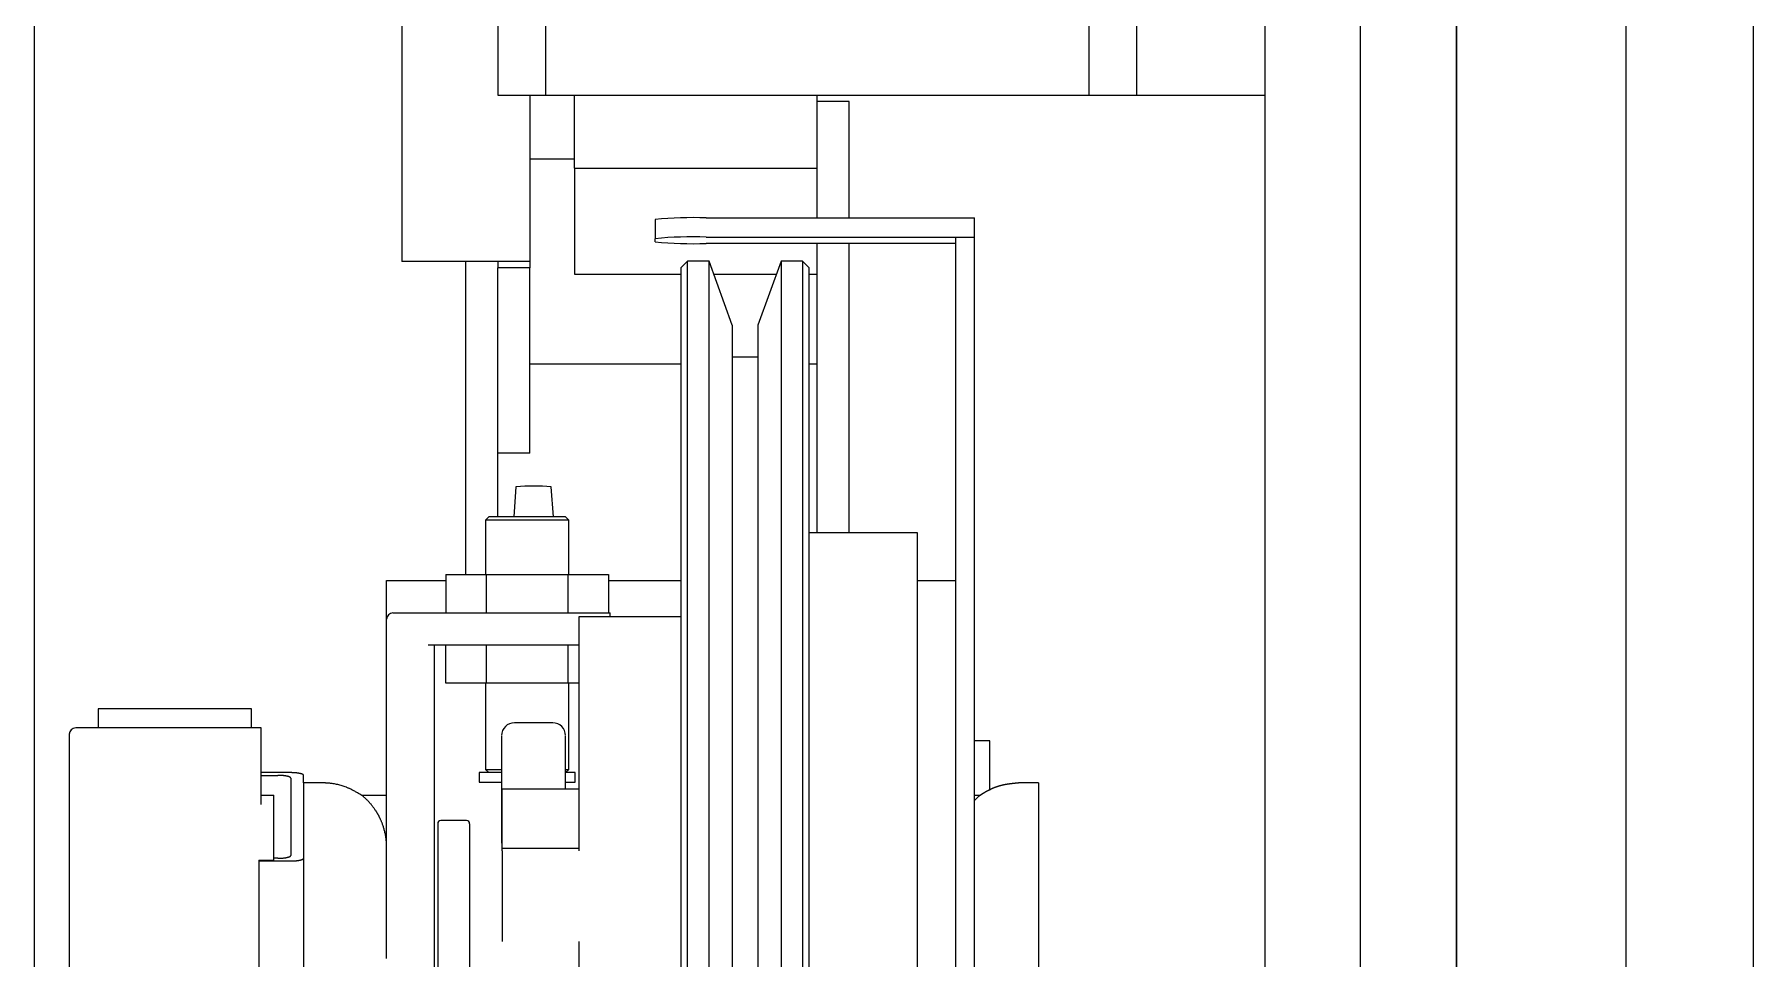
# Model space of a CAD drawing. Header units: millimetres. Extents: x -5 to 111, y -3 to 86.
# Drawn here: x 20.4675 to 20.7365, y 19.1874 to 19.332 of the extents above; entities that cross this region are included whole.
import ezdxf

# ---------------------------------------------------------------- set-up
doc = ezdxf.new("R2010")
doc.units = ezdxf.units.MM
doc.layers.add('A1I6----E-', color=3, linetype='Continuous', lineweight=25)

# ---------------------------------------------------------------- blocks, each defined once
blk = doc.blocks.new('Gruppe-454')
at = {"layer": 'A1I6----E-', "linetype": 'Continuous', "lineweight": 9}
for p, q in [((-30.27544458999194, -23.15610285796192), (-30.27544458999194, -23.24713636732266)), ((-30.25544458999194, -23.22110285796177), (-30.25544458999194, -23.24713636732266)), ((-30.25294458999315, -23.22110285796178), (-30.16794458999315, -23.22110285796177)), ((-30.24844458999194, -23.2325532433709), (-30.24844458999195, -23.22110285796177)), ((-30.21044458999195, -23.22213636732267), (-30.21044458999195, -23.22110285796177)), ((-30.21044458999193, -23.24031874723541), (-30.21044458999193, -23.22213636732267)), ((-30.20544458999193, -23.22213636732267), (-30.21044458999193, -23.22213636732267)), ((-30.20544458999193, -23.24031874723541), (-30.20544458999193, -23.22213636732267)), ((-30.16044458999315, -23.22110285796177), (-30.14044458999315, -23.22110285796177)), ((-30.24844458999195, -23.23113636732267), (-30.25544458999194, -23.23113636732267)), ((-30.24844458999194, -23.2325532433709), (-30.21044458999194, -23.23255324337089)), ((-30.24844458999194, -23.2325532433709), (-30.24844458999195, -23.24913636732267)), ((-30.21044458999195, -23.24031874723541), (-30.21044458999194, -23.23255324337089)), ((-30.23583939012357, -23.24057895329884), (-30.23583939012357, -23.24357736599152)), ((-30.22783939012356, -23.24031874723541), (-30.18583939012356, -23.24031874723541)), ((-30.18583939012357, -23.2433171599281), (-30.18583939012356, -23.24031874723541)), ((-30.23583939012357, -23.24406714813766), (-30.23583939012357, -23.24357736599152)), ((-30.22783939012356, -23.24331715992809), (-30.18883939012357, -23.2433171599281)), ((-30.18883939012357, -23.2433171599281), (-30.18883939012356, -23.36710285796175)), ((-30.18883939012357, -23.2433171599281), (-30.18583939012357, -23.2433171599281)), ((-30.18583939012356, -23.39643659464333), (-30.18583939012357, -23.2433171599281)), ((-30.18883939012357, -23.24432735420108), (-30.22783939012356, -23.24432735420108)), ((-30.21044458999195, -23.24913636732267), (-30.21044458999195, -23.24432735420108)), ((-30.21044458999193, -23.28960285796175), (-30.21044458999193, -23.24432735420108)), ((-30.20544458999193, -23.28960285796175), (-30.20544458999193, -23.24432735420108)), ((-30.26658458999194, -23.24713636732266), (-30.27544458999194, -23.24713636732266)), ((-30.25544458999194, -23.24713636732266), (-30.26658458999194, -23.24713636732266)), ((-30.26544458999193, -23.29610285796175), (-30.26544458999194, -23.24713636732269)), ((-30.26044458999194, -23.24713636732265), (-30.26044458999196, -23.24813636732265)), ((-30.26044458999195, -23.27713636732265), (-30.26044458999194, -23.24813636732265)), ((-30.25544458999194, -23.24813636732266), (-30.26044458999194, -23.24813636732265)), ((-30.25544458999194, -23.24713636732266), (-30.25544458999194, -23.24813636732266)), ((-30.25544458999195, -23.27713636732266), (-30.25544458999194, -23.24813636732266)), ((-30.24844458999195, -23.24913636732267), (-30.2317445899924, -23.24913636732267)), ((-30.23074458999151, -23.2471028579622), (-30.2317445899924, -23.2481028579613)), ((-30.2317445899924, -23.52006777511816), (-30.2317445899924, -23.2481028579613)), ((-30.22738429233461, -23.24710285796176), (-30.23074458999151, -23.24710285796176)), ((-30.23074458999149, -23.55710285796175), (-30.23074458999151, -23.24710285796176)), ((-30.22374458998497, -23.25710285795921), (-30.22738429233461, -23.24710285798347)), ((-30.22738429233461, -23.55710285794004), (-30.22738429233461, -23.24710285798347)), ((-30.22664415546082, -23.24913636732267), (-30.21684502452307, -23.24913636732267)), ((-30.21610488764929, -23.24710285798347), (-30.21974458999893, -23.25710285795921)), ((-30.21274458999239, -23.24710285796175), (-30.21610488764929, -23.24710285796175)), ((-30.21610488764929, -23.24710285796175), (-30.21610488764928, -23.55710285796175)), ((-30.2117445899915, -23.2481028579613), (-30.21274458999239, -23.2471028579622)), ((-30.21274458999239, -23.24710285796175), (-30.21274458999239, -23.55710285796175)), ((-30.2117445899915, -23.2481028579613), (-30.21174458999149, -23.5561028579622)), ((-30.2117445899915, -23.24913636732267), (-30.21044458999195, -23.24913636732267)), ((-30.22374458998497, -23.25710285795921), (-30.22374458998497, -23.54710285796429)), ((-30.21974458999893, -23.25710285795921), (-30.21974458999893, -23.51317372151973)), ((-30.21974458999194, -23.26210285796175), (-30.22374458999195, -23.26210285796175)), ((-30.25544458999194, -23.26313636732267), (-30.2317445899924, -23.26313636732267)), ((-30.2117445899915, -23.26313636732267), (-30.21044458999194, -23.26313636732267)), ((-30.26044458999194, -23.28710285796155), (-30.26044458999193, -23.27713636732265)), ((-30.25544458999195, -23.27713636732266), (-30.26044458999195, -23.27713636732265)), ((-30.25758938264329, -23.28238380678454), (-30.25793654719044, -23.28710285796153)), ((-30.2517422330567, -23.28710285796153), (-30.25208939760384, -23.28238380678454)), ((-30.26183939012382, -23.28710285796153), (-30.26233939012313, -23.28760285796175)), ((-30.24983939012331, -23.28710285796153), (-30.26183939012382, -23.28710285796153)), ((-30.24933939012399, -23.28760285796175), (-30.24983939012331, -23.28710285796153)), ((-30.26233939012356, -23.28760285796175), (-30.26233939012356, -23.29610285796175)), ((-30.24933939012356, -23.28760285796175), (-30.26233939012313, -23.28760285796175)), ((-30.24933939012357, -23.29610285796175), (-30.24933939012357, -23.28760285796175)), ((-30.19474458999195, -23.28960285796175), (-30.21174458999194, -23.28960285796175)), ((-30.19474458999195, -23.51460285796175), (-30.19474458999195, -23.28960285796175)), ((-30.27783939012356, -23.30310285796175), (-30.27783939012356, -23.29706934859944)), ((-30.27783939012356, -23.29706934859944), (-30.26854109604573, -23.29706934859944)), ((-30.26854109604573, -23.29610285796176), (-30.26854109604573, -23.30210285796175)), ((-30.26854109604573, -23.29610285796176), (-30.26219024308465, -23.29610285796175)), ((-30.26219024308465, -23.30210285796175), (-30.26219024308465, -23.29610285796175)), ((-30.26219024308465, -23.29610285796175), (-30.24948853716247, -23.29610285796175)), ((-30.24948853716247, -23.29610285796175), (-30.24948853716247, -23.30210285796175)), ((-30.24948853716247, -23.29610285796175), (-30.24313768420139, -23.29610285796175)), ((-30.24313768420139, -23.29610285796175), (-30.24313768420139, -23.30210285796175)), ((-30.24313768420139, -23.29706934859944), (-30.2317445899924, -23.29706934859944)), ((-30.19474458999195, -23.29706934859944), (-30.18883939012356, -23.29706934859944)), ((-30.27783939012356, -23.32210285796175), (-30.27783939012356, -23.30310285796175)), ((-30.27683939012356, -23.30210285796175), (-30.25583939012356, -23.30210285796175)), ((-30.25583939012356, -23.30210285796175), (-30.24283939012356, -23.30210285796175)), ((-30.2317445899924, -23.30272441591219), (-30.24774458999194, -23.30272441591219)), ((-30.24774458999194, -23.30272441591219), (-30.24774458999194, -23.32236857480996)), ((-30.24283939012356, -23.30272441591219), (-30.24283939012356, -23.30210285796175)), ((-30.27133939012356, -23.30710285796176), (-30.25583939012357, -23.30710285796176)), ((-30.27033939012356, -23.32210285796175), (-30.27033939012356, -23.30710285796176)), ((-30.26854109604573, -23.31310285796175), (-30.26854109604573, -23.30710285796176)), ((-30.26219024308465, -23.31310285796175), (-30.26219024308465, -23.30710285796175)), ((-30.25583939012357, -23.30710285796176), (-30.24774458999194, -23.30710285796176)), ((-30.24948853716247, -23.30710285796176), (-30.24948853716247, -23.31310285796176)), ((-30.26219024308465, -23.31310285796175), (-30.26854109604573, -23.31310285796175)), ((-30.26233939012356, -23.31310285796176), (-30.26233939012356, -23.32660285796176)), ((-30.24948853716247, -23.31310285796176), (-30.26219024308465, -23.31310285796175)), ((-30.24774458999195, -23.31310285796175), (-30.24948853716247, -23.31310285796176)), ((-30.24933939012356, -23.32660285796176), (-30.24933939012356, -23.31310285796176)), ((-30.3229850868228, -23.31710285796176), (-30.3229850868228, -23.32010285796176)), ((-30.2989850868228, -23.31710285796176), (-30.3229850868228, -23.31710285796176)), ((-30.2989850868228, -23.32010285796176), (-30.2989850868228, -23.31710285796176)), ((-30.25183939012356, -23.31930589536271), (-30.25783939012356, -23.31930589536271)), ((-30.3274850868228, -23.32110285796175), (-30.3274850868228, -23.36610285796176)), ((-30.29748508682281, -23.32010285796176), (-30.3264850868228, -23.32010285796176)), ((-30.29748508682281, -23.33210285796176), (-30.29748508682281, -23.32010285796176)), ((-30.27783939012356, -23.33384580237654), (-30.27783939012356, -23.32210285796175)), ((-30.27033939012356, -23.33384580237654), (-30.27033939012356, -23.32210285796175)), ((-30.25983939012357, -23.32225419268265), (-30.25983939012357, -23.33812509880433)), ((-30.24983939012357, -23.32970113831184), (-30.24983939012357, -23.32225419268265)), ((-30.18344458999198, -23.32213636732267), (-30.18583939012356, -23.32213636732267)), ((-30.18344458999196, -23.32986940705683), (-30.18344458999198, -23.32213636732267)), ((-30.24774458999194, -23.32236857480996), (-30.24774458999195, -23.33933942877912)), ((-30.29283939012356, -23.32710285796175), (-30.29748508682281, -23.32710285796175)), ((-30.29748508682281, -23.3275279710851), (-30.29483939012356, -23.3275279710851)), ((-30.29083939012356, -23.32870890705353), (-30.29083939012356, -23.3275279710851)), ((-30.26333939012357, -23.32710285796175), (-30.26333939012357, -23.32860285796176)), ((-30.25983939012356, -23.32710285796175), (-30.26333939012357, -23.32710285796175)), ((-30.2623393901231, -23.32660285796176), (-30.26183939012401, -23.32710285796175)), ((-30.26233939012356, -23.32660285796176), (-30.25983939012356, -23.32660285796176)), ((-30.24983939012312, -23.32710285796175), (-30.24933939012402, -23.32660285796176)), ((-30.24983939012356, -23.32660285796176), (-30.24933939012356, -23.32660285796176)), ((-30.24833939012357, -23.32710285796175), (-30.24983939012312, -23.32710285796175)), ((-30.24833939012357, -23.32860285796176), (-30.24833939012357, -23.32710285796175)), ((-30.29283939012356, -23.32795308420843), (-30.29283939012356, -23.34006880822363)), ((-30.28783939012356, -23.32870890705353), (-30.29083939012356, -23.32870890705353)), ((-30.29083939012356, -23.32870890705353), (-30.29083939012357, -23.37275842993974)), ((-30.26333939012357, -23.32860285796176), (-30.25983939012356, -23.32860285796176)), ((-30.24774458999194, -23.32970113831184), (-30.25974458999195, -23.32970113831184)), ((-30.25974458999195, -23.33052743117023), (-30.25974458999195, -23.32970113831184)), ((-30.24983939012356, -23.32860285796176), (-30.24833939012356, -23.32860285796176)), ((-30.17583939012356, -23.32870890705353), (-30.17883939012356, -23.32870890705353)), ((-30.17583939012356, -23.32870890705353), (-30.17583939012356, -23.37275842993974)), ((-30.2974850868228, -23.33060285796176), (-30.2954850868228, -23.33060285796176)), ((-30.2954850868228, -23.33210285796176), (-30.2954850868228, -23.33060285796176)), ((-30.2954850868228, -23.34081275618947), (-30.2954850868228, -23.33210285796176)), ((-30.27783939012356, -23.33066934859944), (-30.28170472064613, -23.33066934859944)), ((-30.25974458999195, -23.33838569455123), (-30.25974458999195, -23.33052743117023)), ((-30.18497405960098, -23.33066934859944), (-30.18583939012356, -23.33066934859944)), ((-30.27783939012356, -23.35619111006902), (-30.27783939012356, -23.33384580237654)), ((-30.27033939012356, -23.37210440554046), (-30.27033939012356, -23.33384580237654)), ((-30.26983939012356, -23.3351059992235), (-30.26983939012356, -23.3683312361891)), ((-30.26933939012356, -23.33460599922351), (-30.26933939012356, -23.33460603869205)), ((-30.26533939012356, -23.33460603869205), (-30.26933939012356, -23.33460603869205)), ((-30.26533939012356, -23.33460599922351), (-30.26533939012356, -23.33460603869205)), ((-30.26483939012357, -23.33510599922351), (-30.26483939012357, -23.3683312361891)), ((-30.25974458999194, -23.3389822622537), (-30.25974458999195, -23.33838569455123)), ((-30.29783939012356, -23.34081275618947), (-30.29783939012356, -23.34091903447031)), ((-30.29783939012356, -23.34081275618947), (-30.2954850868228, -23.34081275618947)), ((-30.29783939012356, -23.34091903447031), (-30.29283939012356, -23.34091903447031)), ((-30.29783939012356, -23.34091903447031), (-30.29783939012356, -23.38181153478423)), ((-30.29483939012356, -23.34049392134697), (-30.2954850868228, -23.34049392134697)), ((-30.24774458999195, -23.3389822622537), (-30.25974458999194, -23.3389822622537)), ((-30.25974458999195, -23.33933942877912), (-30.25974458999194, -23.3389822622537)), ((-30.25974458999195, -23.33933942877912), (-30.25974458999194, -23.35353803733355)), ((-30.24774458999194, -23.35353803733355), (-30.24774458999194, -23.37062695001017))]:
    blk.add_line(p, q, dxfattribs=at)
at = {"layer": 'A1I6----E-', "linetype": 'Continuous', "lineweight": 9, "flags": 128}
blk.add_lwpolyline([(-30.16794458999315, -23.18060285796176), (-30.16794458999315, -23.22110285796177), (-30.16044458999315, -23.22110285796177), (-30.16044458999315, -23.16610285796176), (-30.26044458999315, -23.16610285796176), (-30.26044458999315, -23.22110285796177), (-30.25294458999315, -23.22110285796177), (-30.25294458999315, -23.18060285796176, -0.414213562373095), (-30.24294458999315, -23.17060285796176), (-30.17794458999315, -23.17060285796176, -0.414213562373095)], format="xyb", close=True, dxfattribs=at)
for points in [[(-30.28170472064613, -23.33066934859944), (-30.28202257386389, -23.33047815756929, 0.001928513696559364), (-30.28224934031046, -23.33034294424455, 0.002398404310465314), (-30.28247737691319, -23.33020963489692, 0.00321483944019534), (-30.28270700318236, -23.33007883131719), (-30.28270716841737, -23.33007873859527, 0.00402406653366318), (-30.28293899352529, -23.32995109179966), (-30.28293923010086, -23.32995096400751, 0.004823270537123377), (-30.28317374971597, -23.32982718977287), (-30.28317407734639, -23.3298270208773, 0.005598458170521061), (-30.28341178082371, -23.32970783283664), (-30.28344191160602, -23.32969314466536, 0.006387435369672255), (-30.2836235607261, -23.3296074485797, 0.003486492901192839), (-30.28380687711661, -23.32952535141088), (-30.28383394161798, -23.32951345660127, 0.01036490898256143), (-30.28407402503685, -23.32941382551165), (-30.28413208254541, -23.32939113139859, 0.009144950078397494), (-30.28446107164936, -23.32926942067672, 0.009007746145118864), (-30.28479426329509, -23.32915973073457), (-30.28479515162602, -23.32915945592239, 0.008921210029005752), (-30.28513384834923, -23.32906126310471), (-30.28513451580972, -23.32906108244342, 0.008883815602379214), (-30.28547783501376, -23.32897467240384), (-30.2854782706535, -23.32897457095225, 0.008894161530778983), (-30.28582531902348, -23.32890023235688), (-30.28582551948649, -23.32890019313287, 0.008951452407370965), (-30.28617536867459, -23.32883822009722), (-30.28621936076121, -23.32883123719032, 0.009065308032114756), (-30.28648297331759, -23.32879427993017), (-30.28648945100078, -23.32879349124787, 0.004571480512302105), (-30.2867410370527, -23.3287651914927), (-30.28675486907001, -23.3287637635297, 0.00868219824237972), (-30.2869793840337, -23.32874451885083), (-30.28701734653552, -23.32874192793324, 0.003024800144194157), (-30.28716632672918, -23.32873266522918, 0.003478800699702187), (-30.28731541391794, -23.32872534110578), (-30.28732914028182, -23.32872476247984, 0.00245098069507199), (-30.28750569925875, -23.32871818660034, 0.001533909102507413), (-30.28768224218578, -23.32871302051771), (-30.28783663262985, -23.32870897667747), (-30.28783939012356, -23.32870890705353)], [(-30.18497405960098, -23.33066934859944, 0.02882505498364439), (-30.18583835661093, -23.33144097292991), (-30.18583939012356, -23.33144200860695)]]:
    blk.add_lwpolyline(points, format="xyb", dxfattribs=at)
at = {"layer": 'A1I6----E-', "linetype": 'Continuous', "lineweight": 9}
for centre, radius, start, end in [((-30.22983727427367, -23.30200362953788), 0.0617172281113376, 88.14492103253154, 95.58094275271321), ((-30.2298372742737, -23.30500204222996), 0.06171722811073133, 88.14492103248625, 95.58094275274117), ((-30.2298372742737, -23.18264247189918), 0.06171722811076563, 264.4190572472621, 271.8550789675059), ((-30.25483939012356, -23.31417194807857), 0.03190687051071462, 85.05565131638988, 94.94434868359711), ((-30.27683939012356, -23.30310285796175), 0.001, 90, 180), ((-30.25783939012356, -23.32130589536271), 0.002, 90, 180), ((-30.25183939012356, -23.32130589536271), 0.002, 0, 90), ((-30.3264850868228, -23.32110285796175), 0.001, 90, 180), ((-30.26933939012356, -23.3351059992235), 0.0005, 90, 180), ((-30.26533939012356, -23.33510599922351), 0.0005, 0, 90)]:
    blk.add_arc(centre, radius, start, end, dxfattribs=at)
for points, knots in [([(-30.25983939012357, -23.32139839452925), (-30.25983939012357, -23.32138284168777), (-30.25983939012356, -23.32223052628008), (-30.25983939012356, -23.32224235948136), (-30.25983939012357, -23.32225419268265)], [0, 0, 0, 1, 1, 2, 2, 2]), ([(-30.24983939012357, -23.32225419268265), (-30.24983939012357, -23.32139098352767), (-30.24983939012357, -23.32139737315276), (-30.24983939012357, -23.32139788384101), (-30.24983939012357, -23.32139839452925)], [0, 0, 0, 1, 1, 2, 2, 2]), ([(-30.29283939012356, -23.32795308420843), (-30.29283988318147, -23.32792837112016), (-30.29287021695916, -23.32787353488349), (-30.29293950886869, -23.32781720609374), (-30.2930439448034, -23.32776359235178), (-30.29326251469636, -23.32768568276548), (-30.29342517656119, -23.32765248383615), (-30.2936173379078, -23.32761256796884), (-30.29406485875738, -23.327556878694), (-30.29457906978579, -23.32752789024052), (-30.29483939012356, -23.3275279710851)], [0, 0, 0, 1, 2, 3, 4, 5, 5, 6, 7, 8, 8, 8])]:
    blk.add_open_spline(points, degree=2, knots=knots, dxfattribs=at)
for points in [[(-30.29083939012356, -23.3275279710851), (-30.29083950337973, -23.3275107553235), (-30.29085843301843, -23.32746350208354), (-30.29091589875478, -23.32740818998184), (-30.29100952489909, -23.32735396401132), (-30.29114041908863, -23.3273017182841), (-30.29130735406973, -23.32725304292811), (-30.2916239550075, -23.32718512539943), (-30.29210591925702, -23.32712826114511), (-30.29260058954909, -23.32710280342091), (-30.29283939012356, -23.32710285796175)], [(-30.27783939012356, -23.33874298079477), (-30.27783991062141, -23.33750519807381), (-30.27832509064554, -23.33548478128343), (-30.27891163085082, -23.33408785866767), (-30.27958823979122, -23.33292801958329), (-30.28074745575615, -23.33143058160573), (-30.28170472064613, -23.33066934859944)], [(-30.29483939012356, -23.34049392134697), (-30.29460057124858, -23.34049400111569), (-30.29410583842528, -23.34046880000258), (-30.2936237402624, -23.34041231310279), (-30.29330729415884, -23.34034387465324), (-30.29314030830016, -23.34029525881096), (-30.29300930891087, -23.34024308656908), (-30.29293436894667, -23.34019910391476), (-30.29288974156619, -23.34016614203745), (-30.29285927693931, -23.34013022542246), (-30.29283969483434, -23.34009356871071), (-30.29283939012356, -23.34006880822363)], [(-30.29283939012356, -23.34091903447031), (-30.29260057124857, -23.34091911423903), (-30.29210583842529, -23.34089391312591), (-30.2916237402624, -23.34083742622613), (-30.29130729415884, -23.34076898777659), (-30.29114030830017, -23.34072037193431), (-30.29100930891086, -23.34066819969242), (-30.29093436894667, -23.3406242170381), (-30.29088974156618, -23.3405912551608), (-30.29085927693932, -23.3405553385458), (-30.29083969483433, -23.34051868183404), (-30.29083939012356, -23.34049392134697)]]:
    blk.add_open_spline(points, degree=2, dxfattribs=at)
blk.add_rational_spline([(-30.17883939012356, -23.32870890705353), (-30.1789869792136, -23.32872288315641), (-30.1792139802425, -23.32874472035457), (-30.1793954549892, -23.32876263921292), (-30.17957676046506, -23.32878120551713), (-30.17966730093994, -23.32879091816654), (-30.17975780146028, -23.32880062652987), (-30.1798482419918, -23.32881087868873), (-30.17984828765035, -23.32881088386462), (-30.1798483333089, -23.3288108890405), (-30.17993864256879, -23.32882112656151), (-30.1800288756146, -23.3288320153953), (-30.18002892578976, -23.32883202145016), (-30.18002897596493, -23.32883202750503), (-30.18011910866041, -23.32884290422908), (-30.18020914654215, -23.32885453976835), (-30.18020919984558, -23.32885454665671), (-30.18020925314901, -23.32885455354509), (-30.18029918442388, -23.32886617530761), (-30.18038899950876, -23.32887866330558), (-30.18038905435122, -23.32887867093094), (-30.18038910919369, -23.3288786785563), (-30.18047881459364, -23.32889115130354), (-30.18056837924836, -23.3289045975234), (-30.18056843384042, -23.32890460571923), (-30.18056848843248, -23.32890461391507), (-30.18065794390308, -23.32891804374326), (-30.18074723049296, -23.32893255395946), (-30.1807472828473, -23.32893256246771), (-30.18074733520164, -23.32893257097597), (-30.18083651708284, -23.32894706417567), (-30.18092549797061, -23.32896274417513), (-30.18092554590653, -23.32896275262228), (-30.18092559384244, -23.32896276106943), (-30.18101447885838, -23.32897842417459), (-30.18110312640275, -23.32899537975778), (-30.18119173279381, -23.32901232746958), (-30.18128006050086, -23.32903067232281), (-30.18136831522876, -23.32904900269448), (-30.18145624496246, -23.32906883351522), (-30.18154412307457, -23.32908865326111), (-30.18163162446637, -23.32911007501051), (-30.18171910114, -23.32913149109013), (-30.18180614366727, -23.32915460851521), (-30.18189318127211, -23.32917772473517), (-30.18197972229447, -23.3292026356912), (-30.18199277827818, -23.32920639387462), (-30.18200583426189, -23.32921015205805), (-30.18211848725166, -23.32924257938093), (-30.18222992066083, -23.32927897749483), (-30.18224359060145, -23.32928344258352), (-30.18225726054207, -23.32928790767222), (-30.18239603383247, -23.32933323596351), (-30.18253314730079, -23.329383361575), (-30.1825338938519, -23.32938363449736), (-30.18253464040301, -23.32938390741972), (-30.18267319200087, -23.32943455877914), (-30.18281001395261, -23.32948971182985), (-30.18281017278784, -23.32948977585887), (-30.18281033162306, -23.32948983988789), (-30.18294678093167, -23.32954484478379), (-30.1830814664512, -23.32960403737814), (-30.18308173754661, -23.32960415652117), (-30.18308200864202, -23.3296042756642), (-30.18321615197072, -23.3296632299725), (-30.18334851449024, -23.32972608064098), (-30.18334890463528, -23.32972626589642), (-30.18334929478032, -23.32972645115186), (-30.18348087700976, -23.32978893130946), (-30.18361067486779, -23.32985503856511), (-30.1836111892931, -23.3298553005667), (-30.18361170371841, -23.32985556256829), (-30.18374047272581, -23.32992114582076), (-30.18386746416936, -23.32999010808247), (-30.18386810662226, -23.32999045696428), (-30.18386874907516, -23.32999080584609), (-30.1839944556129, -23.33005907034417), (-30.18411839875876, -23.33013048653228), (-30.18412298626809, -23.33013312986062), (-30.18412757377742, -23.33013577318895), (-30.18424234190461, -23.33020190272039), (-30.18435547568016, -23.33027079093984), (-30.18437448670019, -23.33028236692864), (-30.1843934977202, -23.33029394291744), (-30.18446860945571, -23.33033967915928), (-30.18454276849289, -23.33038694451482), (-30.18461692753007, -23.33043420987035), (-30.1847060010507, -23.33049196854216), (-30.18479437674014, -23.3305500197056), (-30.18497269043824, -23.33066843681712), (-30.18497337501961, -23.33066889270828), (-30.18497405960098, -23.33066934859944)], [1, 1, 1, 1, 1, 1, 0.9999954838923882, 1, 1, 1, 0.9999934929098697, 1, 1, 1, 0.9999911311270857, 1, 1, 1, 0.9999883878115131, 1, 1, 1, 0.9999852567783742, 1, 1, 1, 0.999981733131594, 1, 1, 1, 0.9999778141263108, 1, 1, 1, 0.9999735001732581, 1, 0.9999688249355823, 1, 0.9999637378377672, 1, 0.9999582830952488, 1, 0.999952484245574, 1, 0.9999465504739727, 1, 1, 1, 0.9998430393415062, 1, 1, 1, 0.9998488503205223, 1, 1, 1, 0.9998664050809464, 1, 1, 1, 0.9998807461255416, 1, 1, 1, 0.9998931424790722, 1, 1, 1, 0.999903732236864, 1, 1, 1, 0.9999127380056908, 1, 1, 1, 0.9999203211511114, 1, 1, 1, 0.9999267459646543, 1, 1, 1, 0.9999475354657921, 1, 1, 1, 1, 1, 1, 1], degree=2, knots=[0, 0, 0, 1, 2, 3, 4, 4, 5, 5, 6, 6, 7, 7, 8, 8, 9, 9, 10, 10, 11, 11, 12, 12, 13, 13, 14, 14, 15, 15, 16, 16, 17, 17, 18, 18, 19, 19, 20, 20, 21, 21, 22, 22, 23, 23, 24, 24, 25, 25, 26, 26, 27, 27, 28, 28, 29, 29, 30, 30, 31, 31, 32, 32, 33, 33, 34, 34, 35, 35, 36, 36, 37, 37, 38, 38, 39, 39, 40, 40, 41, 41, 42, 42, 43, 43, 44, 44, 45, 46, 47, 47, 48, 48, 48], dxfattribs=at)
blk = doc.blocks.new('Gruppe-457')
at = {"layer": 'A1I6----E-', "linetype": 'Continuous', "lineweight": 9}
blk.add_line((-30.33294458999201, -24.33860285796176), (-30.33294458999203, -22.85110285796176), dxfattribs=at)
blk = doc.blocks.new('Gruppe-464')
at = {"layer": 'A1I6----E-', "linetype": 'Continuous', "lineweight": 9}
for p, q in [((-30.11044458999201, -24.06360285796177), (-30.11044458999204, -22.18860285796174)), ((-30.11044458999204, -22.18860285796173), (-30.11044458999201, -24.06360285796178)), ((-30.08394458999204, -22.18860285796174), (-30.08394458999202, -24.06360285796177)), ((-30.06394458999202, -24.06360285796177), (-30.06394458999204, -22.18860285796174))]:
    blk.add_line(p, q, dxfattribs=at)
blk.add_lwpolyline([(-30.14044458999201, -24.06360285796177), (-30.12544458999201, -24.06360285796177), (-30.12544458999204, -22.18860285796174), (-30.14044458999204, -22.18860285796174)], close=True, dxfattribs=at)
blk = doc.blocks.new('Gruppe-466')
at = {"layer": 'A1I6----E-'}
for name in ['Gruppe-457', 'Gruppe-464', 'Gruppe-454']:
    blk.add_blockref(name, (0, 0), dxfattribs=at)

msp = doc.modelspace()

# ---------------------------------------------------------------- block references
at = {"layer": 'A1I6----E-'}
msp.add_blockref('Gruppe-466', (50.80044558999202, 42.54360285796177), dxfattribs=at)

doc.saveas('drawing.dxf')
